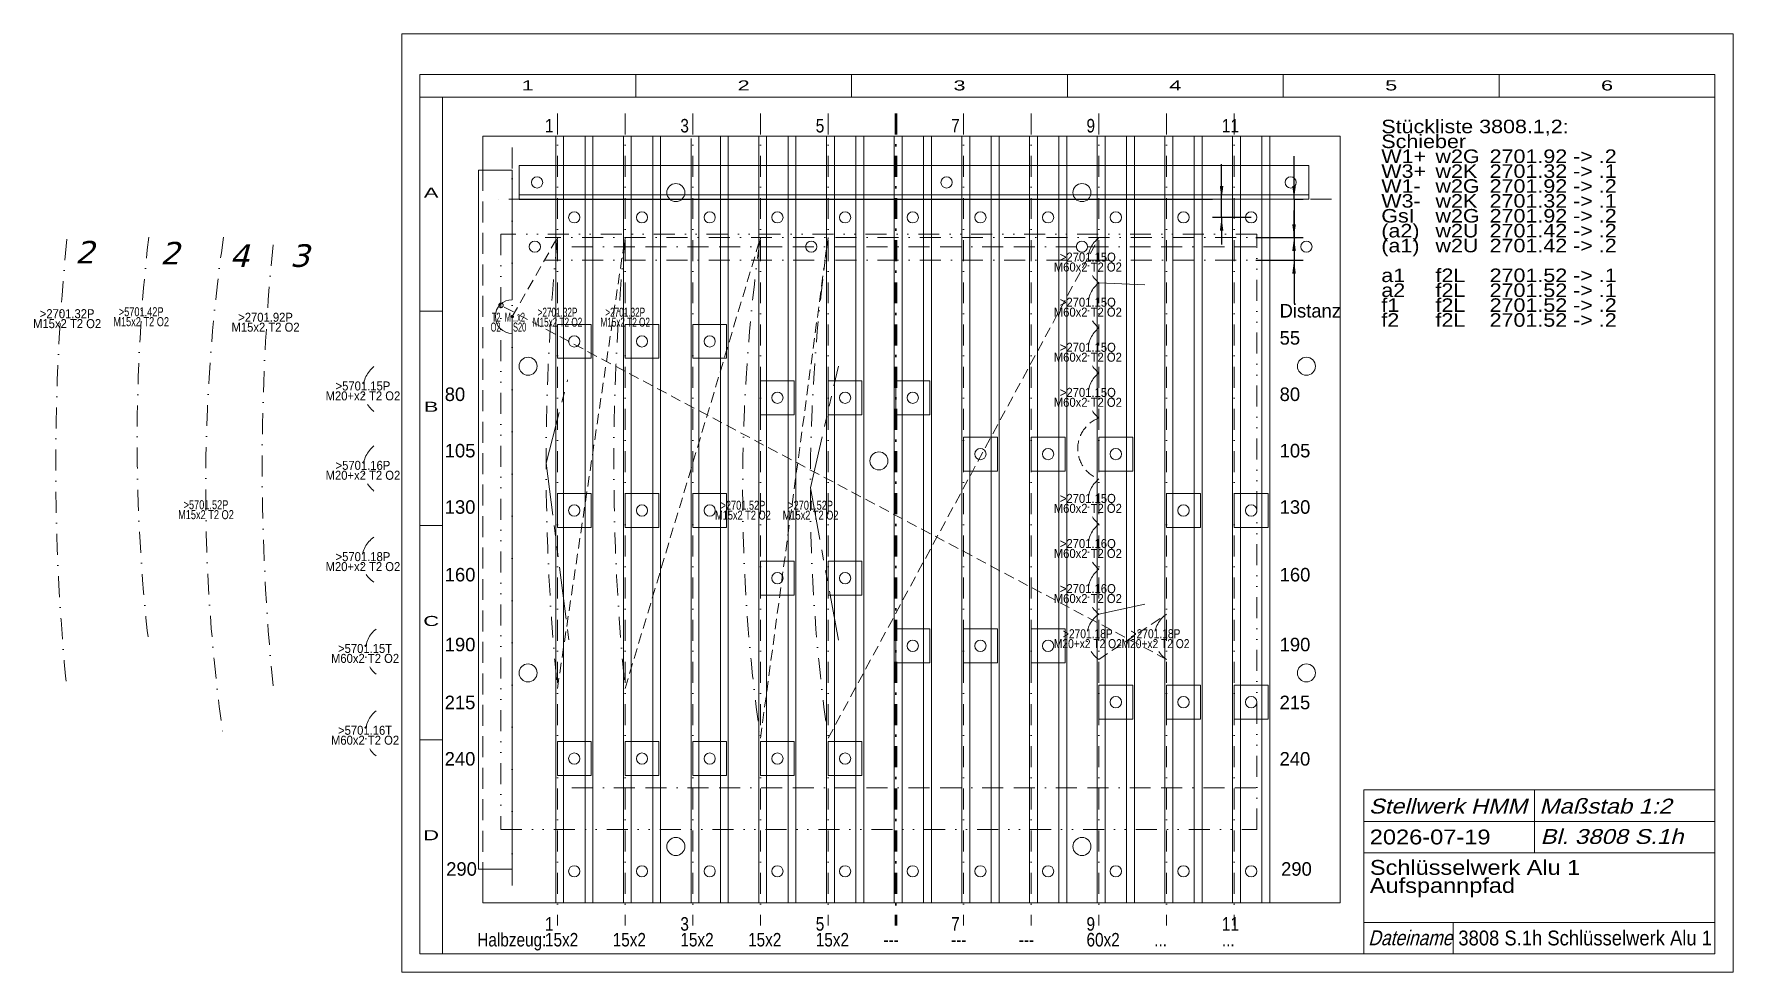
# Model space of a CAD drawing. Extents: x -161 to 592, y 2 to 418.
import ezdxf
from ezdxf.enums import TextEntityAlignment as Align

# ---------------------------------------------------------------- set-up
doc = ezdxf.new("R2010")
doc.units = 0
doc.header["$LTSCALE"] = 18.602951
for name, pattern in [('BORDER', [1.75, 0.5, -0.25, 0.5, -0.25, 0, -0.25]), ('DASHDOT', [1, 0.5, -0.25, 0, -0.25]), ('DASHED', [0.75, 0.5, -0.25]), ('DIVIDE', [1.25, 0.5, -0.25, 0, -0.25, 0, -0.25]), ('HIDDEN', [0.375, 0.25, -0.125]), ('PHANTOM', [2.5, 1.25, -0.25, 0.25, -0.25, 0.25, -0.25])]:
    doc.linetypes.add(name, pattern=pattern)
for name, color, linetype, lineweight in [('2701___ ZENTRALSCHLOSS', 230, 'CONTINUOUS', 13), ('3808_1P', 30, 'CONTINUOUS', 0), ('5701___ ZENTRALSCHLOSS', 230, 'CONTINUOUS', 13), ('_TEMP', 7, 'CONTINUOUS', 50), ('BEMASSUNG$00', 7, 'CONTINUOUS', 25), ('BESCHRIFTUNG', 7, 'CONTINUOUS', 0), ('KONSTRUKTION', 7, 'CONTINUOUS', 0), ('MITTELLINIEN', 5, 'DASHDOT', 0), ('PFADE', 30, 'CONTINUOUS', 13), ('STANDARD', 7, 'CONTINUOUS', 0)]:
    doc.layers.add(name, color=color, linetype=linetype, lineweight=lineweight)
doc.styles.add('Arial', font='arial.ttf')
doc.styles.add('Verdana', font='verdana.ttf')

# ---------------------------------------------------------------- blocks, each defined once
blk = doc.blocks.new('D565494272')
at = {"layer": 'BEMASSUNG$00', "color": 172}
for p, q in [((365.33, 344.67), (365.33, 360.27)), ((53.95, 344.67), (361.33, 344.67)), ((365.33, 336.67), (365.33, 344.67)), ((378.45, 336.67), (361.33, 336.67)), ((365.33, 336.67), (365.33, 324.68))]:
    blk.add_line(p, q, dxfattribs=at)
at = {"layer": 'BEMASSUNG$00'}
for points in [[(365.33, 344.67), (364.55, 350.61), (366.11, 350.61)], [(365.33, 336.67), (366.11, 330.72), (364.55, 330.72)]]:
    blk.add_solid(points, dxfattribs=at)
blk = doc.blocks.new('D565499136')
at = {"layer": 'BEMASSUNG$00', "color": 172}
for p, q in [((397.44, 344.67), (397.44, 363.8)), ((397.44, 344.67), (397.44, 327.67)), ((397.44, 344.67), (401.44, 344.67)), ((380.5, 327.67), (401.44, 327.67)), ((397.44, 327.67), (397.44, 315.68))]:
    blk.add_line(p, q, dxfattribs=at)
at = {"layer": 'BEMASSUNG$00'}
for points in [[(397.44, 344.67), (396.66, 350.61), (398.23, 350.61)], [(397.44, 327.67), (398.23, 321.72), (396.66, 321.72)]]:
    blk.add_solid(points, dxfattribs=at)
blk = doc.blocks.new('D565499392')
at = {"layer": 'BEMASSUNG$00', "color": 172}
for p, q in [((397.44, 327.67), (397.44, 339.65)), ((380.5, 327.67), (401.44, 327.67)), ((397.44, 327.67), (397.44, 317.67)), ((380.5, 317.67), (401.44, 317.67)), ((397.44, 317.67), (397.44, 298.53))]:
    blk.add_line(p, q, dxfattribs=at)
at = {"layer": 'BEMASSUNG$00'}
for points in [[(397.44, 327.67), (396.66, 333.61), (398.23, 333.61)], [(397.44, 317.67), (398.23, 311.72), (396.66, 311.72)]]:
    blk.add_solid(points, dxfattribs=at)

msp = doc.modelspace()

# ---------------------------------------------------------------- linework, layer by layer
at = {"layer": '2701___ ZENTRALSCHLOSS', "linetype": 'DASHDOT'}
for centre, radius in [((856.87, 227.02), 1008.25), ((925.66, 226.69), 985.56)]:
    msp.add_arc(centre, radius, 174.30793, 185.69207, dxfattribs=at)
at = {"layer": '3808_1P', "linetype": 'HIDDEN'}
for p, q in [((50.95, 292.67), (70.95, 327.67)), ((70.95, 127.67), (100.95, 327.67)), ((100.95, 127.67), (160.95, 327.67)), ((160.95, 105.66), (190.95, 327.67)), ((190.95, 105.66), (310.95, 327.67)), ((340.95, 140.65), (45.95, 297.67)), ((310.95, 140.65), (340.95, 160.65))]:
    msp.add_line(p, q, dxfattribs=at)
at = {"layer": '3808_1P', "linetype": 'PHANTOM'}
for p, q in [((310.95, 307.67), (331.33, 306.77)), ((65.98, 227.67), (75.49, 264.64)), ((183.06, 216.66), (195.49, 270.64)), ((65.98, 227.67), (76.45, 146.39)), ((183.06, 216.66), (195.49, 149.23)), ((310.95, 160.65), (331.33, 165.17))]:
    msp.add_line(p, q, dxfattribs=at)
for centre, radius in [((45.95, 297.67), 1), ((50.95, 292.67), 0.5)]:
    msp.add_circle(centre, radius, dxfattribs=at)
at = {"layer": '3808_1P', "linetype": 'DASHDOT'}
for centre, radius, start, end in [((1074.22, 227.67), 1008.25, 174.30793, 185.69207), ((1104.22, 227.67), 1008.25, 174.30793, 185.69207), ((938.16, 216.66), 785.1, 171.87191, 188.12809), ((968.16, 216.66), 785.1, 171.87191, 188.12809), ((318.88, 317.67), 12.76, 128.40553, 231.59447), ((318.88, 297.67), 12.76, 128.40553, 231.59447), ((318.88, 277.67), 12.76, 128.40553, 231.59447), ((318.88, 257.67), 12.76, 128.40553, 231.59447), ((318.88, 210.65), 12.76, 128.40553, 231.59447), ((318.88, 190.65), 12.76, 128.40553, 231.59447), ((318.88, 170.65), 12.76, 128.40553, 231.59447), ((317.59, 150.65), 12.01, 123.60751, 236.39249), ((347.59, 150.65), 12.01, 123.60751, 236.39249)]:
    msp.add_arc(centre, radius, start, end, dxfattribs=at)
at = {"layer": '3808_1P', "linetype": 'HIDDEN'}
msp.add_arc((316, 234.16), 14.42, 110.5225, 249.4775, dxfattribs=at)
at = {"layer": '5701___ ZENTRALSCHLOSS', "linetype": 'DASHDOT'}
for centre, radius, start, end in [((676.16, 237.87), 791.47, 173.4699, 186.5301), ((700.18, 216.89), 785.1, 171.87191, 188.12809), ((-2.41, 260.53), 12.76, 128.40553, 231.59447), ((-2.41, 225.32), 12.76, 128.40553, 231.59447), ((-3.69, 184.83), 12.01, 123.60751, 236.39249), ((-1.47, 144.11), 12.76, 128.40553, 231.59447), ((-1.47, 107.83), 12.76, 128.40553, 231.59447)]:
    msp.add_arc(centre, radius, start, end, dxfattribs=at)
at = {"layer": '_TEMP', "lineweight": 0}
for p, q in [((428.44, 82.8), (583.83, 82.8)), ((428.44, 82.8), (428.44, 10)), ((504.04, 82.8), (504.04, 54.8)), ((428.44, 68.8), (583.83, 68.8)), ((428.44, 54.8), (583.83, 54.8)), ((428.44, 24), (583.83, 24)), ((468.04, 24), (468.04, 10))]:
    msp.add_line(p, q, dxfattribs=at)
at = {"layer": 'KONSTRUKTION', "color": 8}
for p, q in [((417.95, 372.67), (37.95, 372.67)), ((37.95, 372.67), (37.95, 357.67)), ((70.2, 372.67), (70.2, 32.67)), ((73.7, 372.67), (73.7, 32.67)), ((83.2, 372.67), (83.2, 32.67)), ((86.7, 372.67), (86.7, 32.67)), ((100.2, 372.67), (100.2, 32.67)), ((103.7, 372.67), (103.7, 32.67)), ((113.2, 372.67), (113.2, 32.67)), ((116.7, 372.67), (116.7, 32.67)), ((130.2, 371.67), (130.2, 32.67)), ((133.7, 372.67), (133.7, 32.67)), ((143.2, 372.67), (143.2, 32.67)), ((146.7, 372.67), (146.7, 32.67)), ((160.2, 372.67), (160.2, 32.67)), ((163.7, 372.67), (163.7, 32.67)), ((173.2, 372.67), (173.2, 32.67)), ((176.7, 372.67), (176.7, 32.67)), ((190.2, 372.67), (190.2, 32.67)), ((193.7, 372.67), (193.7, 32.67)), ((203.2, 372.67), (203.2, 32.67)), ((206.7, 372.67), (206.7, 32.67)), ((220.2, 372.67), (220.2, 32.67)), ((223.7, 372.67), (223.7, 32.67)), ((233.2, 372.67), (233.2, 32.67)), ((236.7, 372.67), (236.7, 32.67)), ((250.2, 372.67), (250.2, 32.67)), ((253.7, 372.67), (253.7, 32.67)), ((263.2, 372.67), (263.2, 32.67)), ((266.7, 372.67), (266.7, 32.67)), ((280.2, 372.67), (280.2, 32.67)), ((283.7, 372.67), (283.7, 32.67)), ((293.2, 372.67), (293.2, 32.67)), ((296.7, 372.67), (296.7, 32.67)), ((310.2, 372.67), (310.2, 32.67)), ((313.7, 372.67), (313.7, 32.67)), ((323.2, 372.67), (323.2, 32.67)), ((326.7, 372.67), (326.7, 32.67)), ((340.2, 372.67), (340.2, 32.67)), ((343.7, 372.67), (343.7, 32.67)), ((353.2, 372.67), (353.2, 32.67)), ((356.7, 372.67), (356.7, 32.67)), ((370.2, 372.67), (370.2, 32.67)), ((373.7, 372.67), (373.7, 32.67)), ((383.2, 372.67), (383.2, 32.67)), ((386.7, 372.67), (386.7, 32.67)), ((417.95, 32.67), (417.95, 372.67)), ((35.95, 357.67), (35.95, 47.67)), ((35.95, 357.67), (50.95, 357.67)), ((50.95, 357.67), (50.95, 300.17)), ((403.95, 359.67), (53.95, 359.67)), ((53.95, 344.67), (53.95, 359.67)), ((403.95, 344.67), (403.95, 359.67)), ((403.95, 346.67), (53.95, 346.67)), ((403.95, 344.67), (53.95, 344.67)), ((50.95, 285.17), (50.95, 47.67)), ((35.95, 47.67), (50.95, 47.67)), ((37.95, 47.67), (37.95, 32.67)), ((37.95, 32.67), (417.95, 32.67))]:
    msp.add_line(p, q, dxfattribs=at)
at = {"layer": 'KONSTRUKTION', "color": 8, "linetype": 'DASHED'}
msp.add_line((37.95, 357.67), (37.95, 47.67), dxfattribs=at)
at = {"layer": 'KONSTRUKTION', "color": 8, "linetype": 'BORDER'}
for p, q in [((380.5, 323.67), (75.5, 323.67)), ((380.5, 83.67), (75.5, 83.67))]:
    msp.add_line(p, q, dxfattribs=at)
at = {"layer": 'KONSTRUKTION', "color": 252}
for p, q in [((70.95, 289.17), (85.95, 289.17)), ((70.95, 274.17), (70.95, 289.17)), ((85.95, 289.17), (85.95, 274.17)), ((100.95, 274.17), (100.95, 289.17)), ((100.95, 289.17), (115.95, 289.17)), ((115.95, 289.17), (115.95, 274.17)), ((130.95, 274.17), (130.95, 289.17)), ((130.95, 289.17), (145.95, 289.17)), ((145.95, 289.17), (145.95, 274.17)), ((85.95, 274.17), (70.95, 274.17)), ((115.95, 274.17), (100.95, 274.17)), ((145.95, 274.17), (130.95, 274.17)), ((160.95, 249.17), (160.95, 264.17)), ((160.95, 264.17), (175.95, 264.17)), ((175.95, 264.17), (175.95, 249.17)), ((190.95, 249.17), (190.95, 264.17)), ((190.95, 264.17), (205.95, 264.17)), ((205.95, 264.17), (205.95, 249.17)), ((220.95, 264.17), (235.95, 264.17)), ((220.95, 249.17), (220.95, 264.17)), ((235.95, 264.17), (235.95, 249.17)), ((175.95, 249.17), (160.95, 249.17)), ((205.95, 249.17), (190.95, 249.17)), ((235.95, 249.17), (220.95, 249.17)), ((250.95, 224.17), (250.95, 239.17)), ((250.95, 239.17), (265.95, 239.17)), ((265.95, 239.17), (265.95, 224.17)), ((280.95, 224.17), (280.95, 239.17)), ((280.95, 239.17), (295.95, 239.17)), ((295.95, 239.17), (295.95, 224.17)), ((310.95, 239.17), (325.95, 239.17)), ((310.95, 224.17), (310.95, 239.17)), ((325.95, 239.17), (325.95, 224.17)), ((265.95, 224.17), (250.95, 224.17)), ((295.95, 224.17), (280.95, 224.17)), ((325.95, 224.17), (310.95, 224.17)), ((70.95, 199.17), (70.95, 214.17)), ((70.95, 214.17), (85.95, 214.17)), ((85.95, 214.17), (85.95, 199.17)), ((100.95, 199.17), (100.95, 214.17)), ((100.95, 214.17), (115.95, 214.17)), ((115.95, 214.17), (115.95, 199.17)), ((130.95, 214.17), (145.95, 214.17)), ((130.95, 199.17), (130.95, 214.17)), ((145.95, 214.17), (145.95, 199.17)), ((340.95, 199.17), (340.95, 214.17)), ((340.95, 214.17), (355.95, 214.17)), ((355.95, 214.17), (355.95, 199.17)), ((370.95, 199.17), (370.95, 214.17)), ((370.95, 214.17), (385.95, 214.17)), ((385.95, 214.17), (385.95, 199.17)), ((85.95, 199.17), (70.95, 199.17)), ((115.95, 199.17), (100.95, 199.17)), ((145.95, 199.17), (130.95, 199.17)), ((355.95, 199.17), (340.95, 199.17)), ((385.95, 199.17), (370.95, 199.17)), ((160.95, 169.17), (160.95, 184.17)), ((160.95, 184.17), (175.95, 184.17)), ((175.95, 184.17), (175.95, 169.17)), ((190.95, 169.17), (190.95, 184.17)), ((190.95, 184.17), (205.95, 184.17)), ((205.95, 184.17), (205.95, 169.17)), ((175.95, 169.17), (160.95, 169.17)), ((205.95, 169.17), (190.95, 169.17)), ((220.95, 139.17), (220.95, 154.17)), ((220.95, 154.17), (235.95, 154.17)), ((235.95, 154.17), (235.95, 139.17)), ((250.95, 139.17), (250.95, 154.17)), ((250.95, 154.17), (265.95, 154.17)), ((265.95, 154.17), (265.95, 139.17)), ((280.95, 154.17), (295.95, 154.17)), ((280.95, 139.17), (280.95, 154.17)), ((295.95, 154.17), (295.95, 139.17)), ((235.95, 139.17), (220.95, 139.17)), ((265.95, 139.17), (250.95, 139.17)), ((295.95, 139.17), (280.95, 139.17)), ((310.95, 114.17), (310.95, 129.17)), ((310.95, 129.17), (325.95, 129.17)), ((325.95, 129.17), (325.95, 114.17)), ((340.95, 114.17), (340.95, 129.17)), ((340.95, 129.17), (355.95, 129.17)), ((355.95, 129.17), (355.95, 114.17)), ((370.95, 129.17), (385.95, 129.17)), ((370.95, 114.17), (370.95, 129.17)), ((385.95, 129.17), (385.95, 114.17)), ((325.95, 114.17), (310.95, 114.17)), ((355.95, 114.17), (340.95, 114.17)), ((385.95, 114.17), (370.95, 114.17)), ((70.95, 89.17), (70.95, 104.17)), ((70.95, 104.17), (85.95, 104.17)), ((85.95, 104.17), (85.95, 89.17)), ((100.95, 89.17), (100.95, 104.17)), ((100.95, 104.17), (115.95, 104.17)), ((115.95, 104.17), (115.95, 89.17)), ((130.95, 104.17), (145.95, 104.17)), ((130.95, 89.17), (130.95, 104.17)), ((145.95, 104.17), (145.95, 89.17)), ((160.95, 89.17), (160.95, 104.17)), ((160.95, 104.17), (175.95, 104.17)), ((175.95, 104.17), (175.95, 89.17)), ((190.95, 89.17), (190.95, 104.17)), ((190.95, 104.17), (205.95, 104.17)), ((205.95, 104.17), (205.95, 89.17)), ((85.95, 89.17), (70.95, 89.17)), ((115.95, 89.17), (100.95, 89.17)), ((145.95, 89.17), (130.95, 89.17)), ((175.95, 89.17), (160.95, 89.17)), ((205.95, 89.17), (190.95, 89.17))]:
    msp.add_line(p, q, dxfattribs=at)
at = {"layer": 'KONSTRUKTION', "color": 8}
for centre, radius in [((61.95, 352.17), 2.5), ((243.45, 352.17), 2.5), ((395.95, 352.17), 2.5), ((123.45, 347.67), 4), ((303.45, 347.67), 4), ((78.45, 336.67), 2.5), ((78.45, 336.67), 2.5), ((108.45, 336.67), 2.5), ((108.45, 336.67), 2.5), ((138.45, 336.67), 2.5), ((138.45, 336.67), 2.5), ((168.45, 336.67), 2.5), ((168.45, 336.67), 2.5), ((198.45, 336.67), 2.5), ((198.45, 336.67), 2.5), ((228.45, 336.67), 2.5), ((228.45, 336.67), 2.5), ((258.45, 336.67), 2.5), ((258.45, 336.67), 2.5), ((288.45, 336.67), 2.5), ((288.45, 336.67), 2.5), ((318.45, 336.67), 2.5), ((318.45, 336.67), 2.5), ((348.45, 336.67), 2.5), ((348.45, 336.67), 2.5), ((378.45, 336.67), 2.5), ((378.45, 336.67), 2.5), ((60.95, 323.67), 2.5), ((183.45, 323.67), 2.5), ((303.45, 323.67), 2.5), ((402.95, 323.67), 2.5), ((78.45, 281.67), 2.5), ((78.45, 281.67), 2.5), ((108.45, 281.67), 2.5), ((108.45, 281.67), 2.5), ((138.45, 281.67), 2.5), ((138.45, 281.67), 2.5), ((57.97, 270.67), 4), ((402.95, 270.67), 4), ((168.45, 256.67), 2.5), ((168.45, 256.67), 2.5), ((198.45, 256.67), 2.5), ((198.45, 256.67), 2.5), ((228.45, 256.67), 2.5), ((228.45, 256.67), 2.5), ((258.45, 231.67), 2.5), ((258.45, 231.67), 2.5), ((288.45, 231.67), 2.5), ((288.45, 231.67), 2.5), ((318.45, 231.67), 2.5), ((318.45, 231.67), 2.5), ((213.45, 228.67), 4), ((78.45, 206.67), 2.5), ((78.45, 206.67), 2.5), ((108.45, 206.67), 2.5), ((108.45, 206.67), 2.5), ((138.45, 206.67), 2.5), ((138.45, 206.67), 2.5), ((348.45, 206.67), 2.5), ((348.45, 206.67), 2.5), ((378.45, 206.67), 2.5), ((378.45, 206.67), 2.5), ((168.45, 176.67), 2.5), ((168.45, 176.67), 2.5), ((198.45, 176.67), 2.5), ((198.45, 176.67), 2.5), ((228.45, 146.67), 2.5), ((228.45, 146.67), 2.5), ((258.45, 146.67), 2.5), ((258.45, 146.67), 2.5), ((288.45, 146.67), 2.5), ((288.45, 146.67), 2.5), ((57.97, 134.67), 4), ((402.95, 134.67), 4), ((318.45, 121.67), 2.5), ((318.45, 121.67), 2.5), ((348.45, 121.67), 2.5), ((348.45, 121.67), 2.5), ((378.45, 121.67), 2.5), ((378.45, 121.67), 2.5), ((78.45, 96.67), 2.5), ((78.45, 96.67), 2.5), ((108.45, 96.67), 2.5), ((108.45, 96.67), 2.5), ((138.45, 96.67), 2.5), ((138.45, 96.67), 2.5), ((168.45, 96.67), 2.5), ((168.45, 96.67), 2.5), ((198.45, 96.67), 2.5), ((198.45, 96.67), 2.5), ((123.45, 57.67), 4), ((303.45, 57.67), 4), ((78.45, 46.67), 2.5), ((78.45, 46.67), 2.5), ((108.45, 46.67), 2.5), ((108.45, 46.67), 2.5), ((138.45, 46.67), 2.5), ((138.45, 46.67), 2.5), ((168.45, 46.67), 2.5), ((168.45, 46.67), 2.5), ((198.45, 46.67), 2.5), ((198.45, 46.67), 2.5), ((228.45, 46.67), 2.5), ((228.45, 46.67), 2.5), ((258.45, 46.67), 2.5), ((258.45, 46.67), 2.5), ((288.45, 46.67), 2.5), ((288.45, 46.67), 2.5), ((318.45, 46.67), 2.5), ((318.45, 46.67), 2.5), ((348.45, 46.67), 2.5), ((348.45, 46.67), 2.5), ((378.45, 46.67), 2.5), ((378.45, 46.67), 2.5)]:
    msp.add_circle(centre, radius, dxfattribs=at)
msp.add_arc((50.95, 292.67), 7.5, 90, 270, dxfattribs=at)
at = {"layer": 'MITTELLINIEN'}
for p, q in [((70.95, 382.66), (70.95, 22.66)), ((100.95, 382.66), (100.95, 22.66)), ((130.95, 382.66), (130.95, 22.66)), ((160.95, 382.66), (160.95, 22.66)), ((190.95, 382.66), (190.95, 22.66)), ((250.95, 382.66), (250.95, 22.66)), ((280.95, 382.66), (280.95, 22.66)), ((310.95, 382.66), (310.95, 22.66)), ((340.95, 382.66), (340.95, 22.66)), ((370.95, 382.66), (370.95, 22.66)), ((50.95, 367.67), (50.95, 37.67)), ((414.04, 344.67), (43.89, 344.67)), ((390.5, 327.67), (65.5, 327.67)), ((390.5, 327.67), (65.5, 327.67)), ((390.5, 317.67), (65.5, 317.67)), ((390.5, 317.67), (65.5, 317.67))]:
    msp.add_line(p, q, dxfattribs=at)
at = {"layer": 'MITTELLINIEN', "color": 154, "lineweight": 50}
msp.add_line((220.95, 382.66), (220.95, 22.66), dxfattribs=at)
at = {"layer": 'PFADE', "linetype": 'DIVIDE', "lineweight": 20}
for p, q in [((380.95, 329.17), (45.95, 329.17)), ((45.95, 329.17), (45.95, 65.17)), ((380.95, 65.17), (380.95, 329.17)), ((45.95, 65.17), (380.95, 65.17))]:
    msp.add_line(p, q, dxfattribs=at)
at = {"layer": 'STANDARD'}
for p, q in [((592, 418), (2, 418)), ((2, 418), (2, 2)), ((592, 2), (592, 418)), ((584, 400), (10, 400)), ((10, 400), (10, 390)), ((105.67, 400), (105.67, 390)), ((201.33, 400), (201.33, 390)), ((297, 400), (297, 390)), ((392.67, 400), (392.67, 390)), ((488.33, 400), (488.33, 390)), ((584, 400), (584, 390)), ((10, 390), (10, 10)), ((20, 390), (10, 390)), ((20, 390), (20, 10)), ((584, 390), (20, 390)), ((584, 10), (584, 390)), ((10, 295), (20, 295)), ((10, 200), (20, 200)), ((10, 105), (20, 105)), ((10, 10), (20, 10)), ((20, 10), (584, 10)), ((2, 2), (592, 2))]:
    msp.add_line(p, q, dxfattribs=at)

# ---------------------------------------------------------------- block references
at = {"layer": 'BEMASSUNG$00'}
for name in ['D565499136', 'D565494272', 'D565499392']:
    msp.add_blockref(name, (0, 0), dxfattribs=at)

# ---------------------------------------------------------------- texts
at = {"layer": '2701___ ZENTRALSCHLOSS', "char_height": 4, "attachment_point": 5, "line_spacing_factor": 0.66, "style": 'Arial'}
for s, insert in [('\\W0.891720;>2701.32P\\PM15x2 T2 O2', (-146.34, 291.72)), ('\\W0.891720;>2701.92P\\PM15x2 T2 O2', (-58.39, 290.14))]:
    msp.add_mtext(s, dxfattribs=dict(at, insert=insert))
at = {"layer": '3808_1P', "char_height": 4, "attachment_point": 5, "line_spacing_factor": 0.66, "style": 'Arial'}
for s, insert in [('\\W0.891717;>2701.15Q\\PM60x2 T2 O2', (306.05, 316.82)), ('\\W0.648572;>2701.32P\\PM15x2 T2 O2', (71.01, 292.37)), ('\\W0.648572;>2701.32P\\PM15x2 T2 O2', (101.01, 292.37)), ('\\W0.891717;>2701.15Q\\PM60x2 T2 O2', (306.05, 296.82)), ('\\W0.891717;>2701.15Q\\PM60x2 T2 O2', (306.05, 276.82)), ('\\W0.891717;>2701.15Q\\PM60x2 T2 O2', (306.05, 256.82)), ('\\W0.729731;>2701.52P\\PM15x2 T2 O2', (153.18, 206.78)), ('\\W0.729731;>2701.52P\\PM15x2 T2 O2', (183.18, 206.78)), ('\\W0.891717;>2701.15Q\\PM60x2 T2 O2', (306.05, 209.8)), ('\\W0.891717;>2701.16Q\\PM60x2 T2 O2', (306.05, 189.8)), ('\\W0.891717;>2701.16Q\\PM60x2 T2 O2', (306.05, 169.8)), ('\\W0.810848;>2701.18P\\PM20+x2 T2 O2', (306.05, 149.8)), ('\\W0.810848;>2701.18P\\PM20+x2 T2 O2', (336.05, 149.8))]:
    msp.add_mtext(s, dxfattribs=dict(at, insert=insert))
at = {"layer": '3808_1P', "linetype": 'PHANTOM', "insert": (49.26, 290.19), "char_height": 4, "attachment_point": 5, "line_spacing_factor": 0.66, "style": 'Arial'}
msp.add_mtext('\\W0.567490;T2  M...x2\\PO2      S20\\P', dxfattribs=at)
at = {"layer": '5701___ ZENTRALSCHLOSS', "char_height": 4, "attachment_point": 5, "line_spacing_factor": 0.66, "style": 'Arial'}
for s, insert in [('\\W0.729731;>5701.42P\\PM15x2 T2 O2', (-113.52, 292.59)), ('\\W0.891720;>5701.15P\\PM20+x2 T2 O2', (-15.23, 259.68)), ('\\W0.891720;>5701.16P\\PM20+x2 T2 O2', (-15.23, 224.47)), ('\\W0.729731;>5701.52P\\PM15x2 T2 O2', (-84.8, 207.01)), ('\\W0.891720;>5701.18P\\PM20+x2 T2 O2', (-15.23, 183.98)), ('\\W0.891713;>5701.15T\\PM60x2 T2 O2', (-14.29, 143.26)), ('\\W0.891713;>5701.16T\\PM60x2 T2 O2', (-14.29, 106.98))]:
    msp.add_mtext(s, dxfattribs=dict(at, insert=insert))
at = {"layer": 'BESCHRIFTUNG', "style": 'Arial'}
for s, width, p in [('1', 0.810869, (65.46, 374.32)), ('3', 0.810869, (125.46, 374.32)), ('5', 0.810869, (185.46, 374.32)), ('7', 0.810869, (245.46, 374.32)), ('9', 0.810869, (305.46, 374.32)), ('11', 0.810869, (365.46, 374.32)), ('Distanz', 0.972766, (391.06, 292.25)), ('55', 0.972828, (391.06, 280.22)), ('80', 0.972828, (21.03, 255.22)), ('80', 0.972828, (391.06, 255.22)), ('105', 0.972828, (21.03, 230.22)), ('105', 0.972828, (391.06, 230.22)), ('130', 0.972828, (21.03, 205.22)), ('130', 0.972828, (391.06, 205.22)), ('160', 0.972828, (21.03, 175.22)), ('160', 0.972828, (391.06, 175.22)), ('190', 0.972828, (21.03, 144.23)), ('190', 0.972828, (391.06, 144.23)), ('215', 0.972828, (21, 118.56)), ('215', 0.972828, (391.03, 118.56)), ('240', 0.972828, (21, 93.55)), ('240', 0.972828, (391.03, 93.55)), ('290', 0.972828, (21.68, 44.71)), ('290', 0.972828, (391.71, 44.71)), ('1', 0.810869, (65.46, 20.34)), ('3', 0.810869, (125.46, 20.34)), ('5', 0.810869, (185.46, 20.34)), ('7', 0.810869, (245.46, 20.34)), ('9', 0.810869, (305.46, 20.34)), ('11', 0.810869, (365.46, 20.34)), ('Halbzeug:', 0.810868, (35.46, 13.34)), ('15x2', 0.810868, (65.46, 13.34)), ('15x2', 0.810868, (95.46, 13.34)), ('15x2', 0.810868, (125.46, 13.34)), ('15x2', 0.810868, (155.46, 13.34)), ('15x2', 0.810868, (185.46, 13.34)), ('---', 0.810862, (215.46, 13.34)), ('---', 0.810862, (245.46, 13.34)), ('---', 0.810862, (275.46, 13.34)), ('60x2', 0.810868, (305.46, 13.34)), ('...', 0.810866, (335.46, 13.34)), ('...', 0.810866, (365.46, 13.34))]:
    msp.add_text(s, height=6, dxfattribs=dict(at, width=width)).set_placement(p)
at = {"layer": 'BESCHRIFTUNG', "style": 'Verdana', "oblique": 15, "width": 1.001308}
for s, p in [('2', (-142.86, 316.21)), ('2', (-105.12, 315.78)), ('4', (-74.37, 314.72)), ('3', (-47.65, 314.72))]:
    msp.add_text(s, height=10, dxfattribs=at).set_placement(p)
at = {"layer": 'BESCHRIFTUNG', "style": 'Arial', "oblique": 15}
for s, width, p in [('Stellwerk HMM', 1.130136, (430.63, 78.88)), ('Maßstab 1:2', 1.143719, (506.23, 78.88)), ('Bl. 3808 S.1h', 1.14372, (506.67, 65.4)), ('Dateiname', 0.835372, (430.3, 20.45))]:
    msp.add_text(s, height=6.6, dxfattribs=dict(at, width=width)).set_placement(p, align=Align.TOP_LEFT)
at = {"layer": 'BESCHRIFTUNG', "style": 'Arial'}
for s, width, p in [('2026-07-19', 1.135137, (431, 65.2)), ('3808 S.1h Schlüsselwerk Alu 1', 0.884412, (470.27, 20.4))]:
    msp.add_text(s, height=6.6, dxfattribs=dict(at, width=width)).set_placement(p, align=Align.TOP_LEFT)
at = {"layer": 'BESCHRIFTUNG', "attachment_point": 1, "style": 'Arial'}
for s, insert, char_height, line_spacing_factor in [('\\W1.135069;Stückliste 3808.1,2:\\PSchieber\\PW1+^Iw2G^I2701.92 -> .2\\PW3+^Iw2K^I2701.32 -> .1\\PW1-^Iw2G^I2701.92 -> .2\\PW3-^Iw2K^I2701.32 -> .1\\PGsI^Iw2G^I2701.92 -> .2\\P(a2)^Iw2U^I2701.42 -> .2\\P(a1)^Iw2U^I2701.42 -> .2\\P\\Pa1^If2L^I2701.52 -> .1\\Pa2^If2L^I2701.52 -> .1\\Pf1^If2L^I2701.52 -> .2\\Pf2^If2L^I2701.52 -> .2\\P', (436.13, 379.98), 6, 0.66), ('\\W1.130201;Schlüsselwerk Alu 1\\PAufspannpfad', (431.07, 51.7), 6.6, 0.727273)]:
    msp.add_mtext(s, dxfattribs=dict(at, insert=insert, char_height=char_height, line_spacing_factor=line_spacing_factor))
at = {"layer": 'STANDARD', "style": 'Arial'}
for s, width, p in [('1', 1.547923, (57.83, 392.95)), ('2', 1.547922, (153.5, 392.95)), ('3', 1.547923, (249.17, 392.95)), ('4', 1.547923, (344.83, 392.95)), ('5', 1.547922, (440.5, 392.95)), ('6', 1.547923, (536.17, 392.95)), ('A', 1.547987, (15, 345.45)), ('B', 1.547987, (15, 250.45)), ('C', 1.548103, (15, 155.45)), ('D', 1.548104, (15, 60.45))]:
    msp.add_text(s, height=4.46, dxfattribs=dict(at, width=width)).set_placement(p, align=Align.CENTER)

doc.saveas('drawing.dxf')
